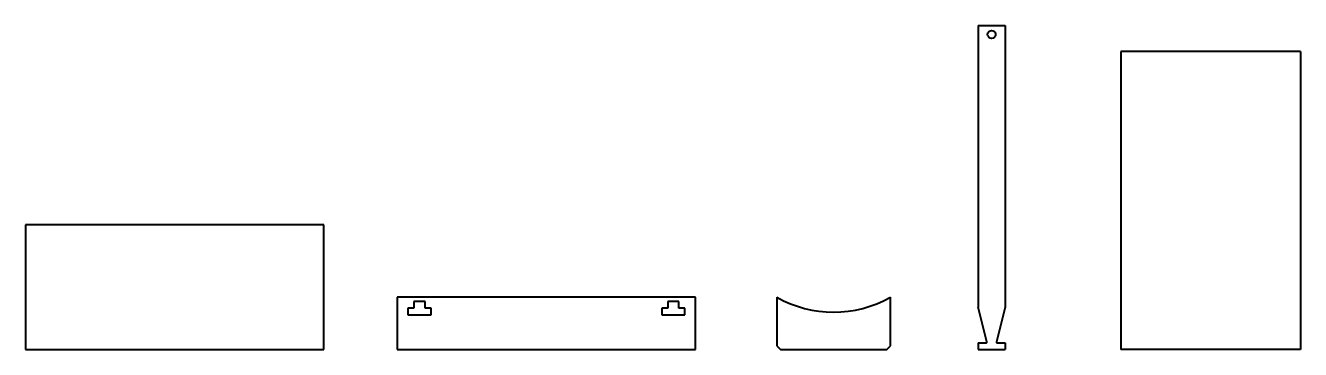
# Model space of a CAD drawing. Header units: millimetres. Extents: x 0 to 2864, y 0 to 728.
import ezdxf

# ---------------------------------------------------------------- set-up
doc = ezdxf.new("R2010")
doc.units = ezdxf.units.MM
doc.linetypes.add('K5LT_BASIC', pattern=[0])

msp = doc.modelspace()

# ---------------------------------------------------------------- linework, layer by layer
at = {"color": 7, "linetype": 'K5LT_BASIC', "lineweight": 40}
for p, q in [((2140, 728.1), (2140, 692.8)), ((2140, 728.1), (2200, 728.1)), ((2200, 728.1), (2200, 692.8)), ((2140, 692.8), (2140, 673.9)), ((2200, 692.8), (2200, 673.9)), ((2140, 673.9), (2140, 306)), ((2200, 673.9), (2200, 306)), ((2863.7, 670), (2460, 670)), ((2460, 670), (2460, 0)), ((2863.7, 670), (2863.7, 0)), ((2140, 306), (2140, 281)), ((2200, 306), (2200, 281)), ((670, 280), (0, 280)), ((0, 280), (0, 0)), ((670, 0), (670, 280)), ((2140, 281), (2140, 95)), ((2200, 281), (2200, 95)), ((1505, 118), (835, 118)), ((835, 118), (835, 0)), ((1505, 0), (1505, 118)), ((1687.5, 117.4), (1687.5, 8)), ((1942.5, 8), (1942.5, 117.4)), ((859, 93), (859, 78)), ((872.5, 93), (859, 93)), ((872.5, 108), (872.5, 93)), ((897.5, 108), (872.5, 108)), ((897.5, 93), (897.5, 108)), ((911, 93), (897.5, 93)), ((911, 78), (911, 93)), ((1429, 93), (1429, 78)), ((1442.5, 93), (1429, 93)), ((1442.5, 108), (1442.5, 93)), ((1467.5, 108), (1442.5, 108)), ((1467.5, 93), (1467.5, 108)), ((1481, 93), (1467.5, 93)), ((1481, 78), (1481, 93)), ((2159.4, 17.5), (2140, 95)), ((2200, 95), (2180.6, 17.5)), ((859, 78), (911, 78)), ((1429, 78), (1481, 78)), ((0, 0), (670, 0)), ((835, 0), (1505, 0)), ((1687.5, 8), (1695.5, 0)), ((1695.5, 0), (1934.5, 0)), ((1934.5, 0), (1942.5, 8)), ((2140, 15), (2140, 0)), ((2140, 15), (2157.4, 15)), ((2140, 0), (2200, 0)), ((2182.6, 15), (2200, 15)), ((2200, 15), (2200, 0)), ((2863.7, 0), (2460, 0))]:
    msp.add_line(p, q, dxfattribs=at)
msp.add_circle((2170, 708.1), 9, dxfattribs=at)
for centre, radius, start, end in [((1815, 344), 260, 240.6341, 299.3659), ((2157.4, 17), 2, 270, 14.0362), ((2182.6, 17), 2, 165.9638, 270)]:
    msp.add_arc(centre, radius, start, end, dxfattribs=at)

doc.saveas('drawing.dxf')
